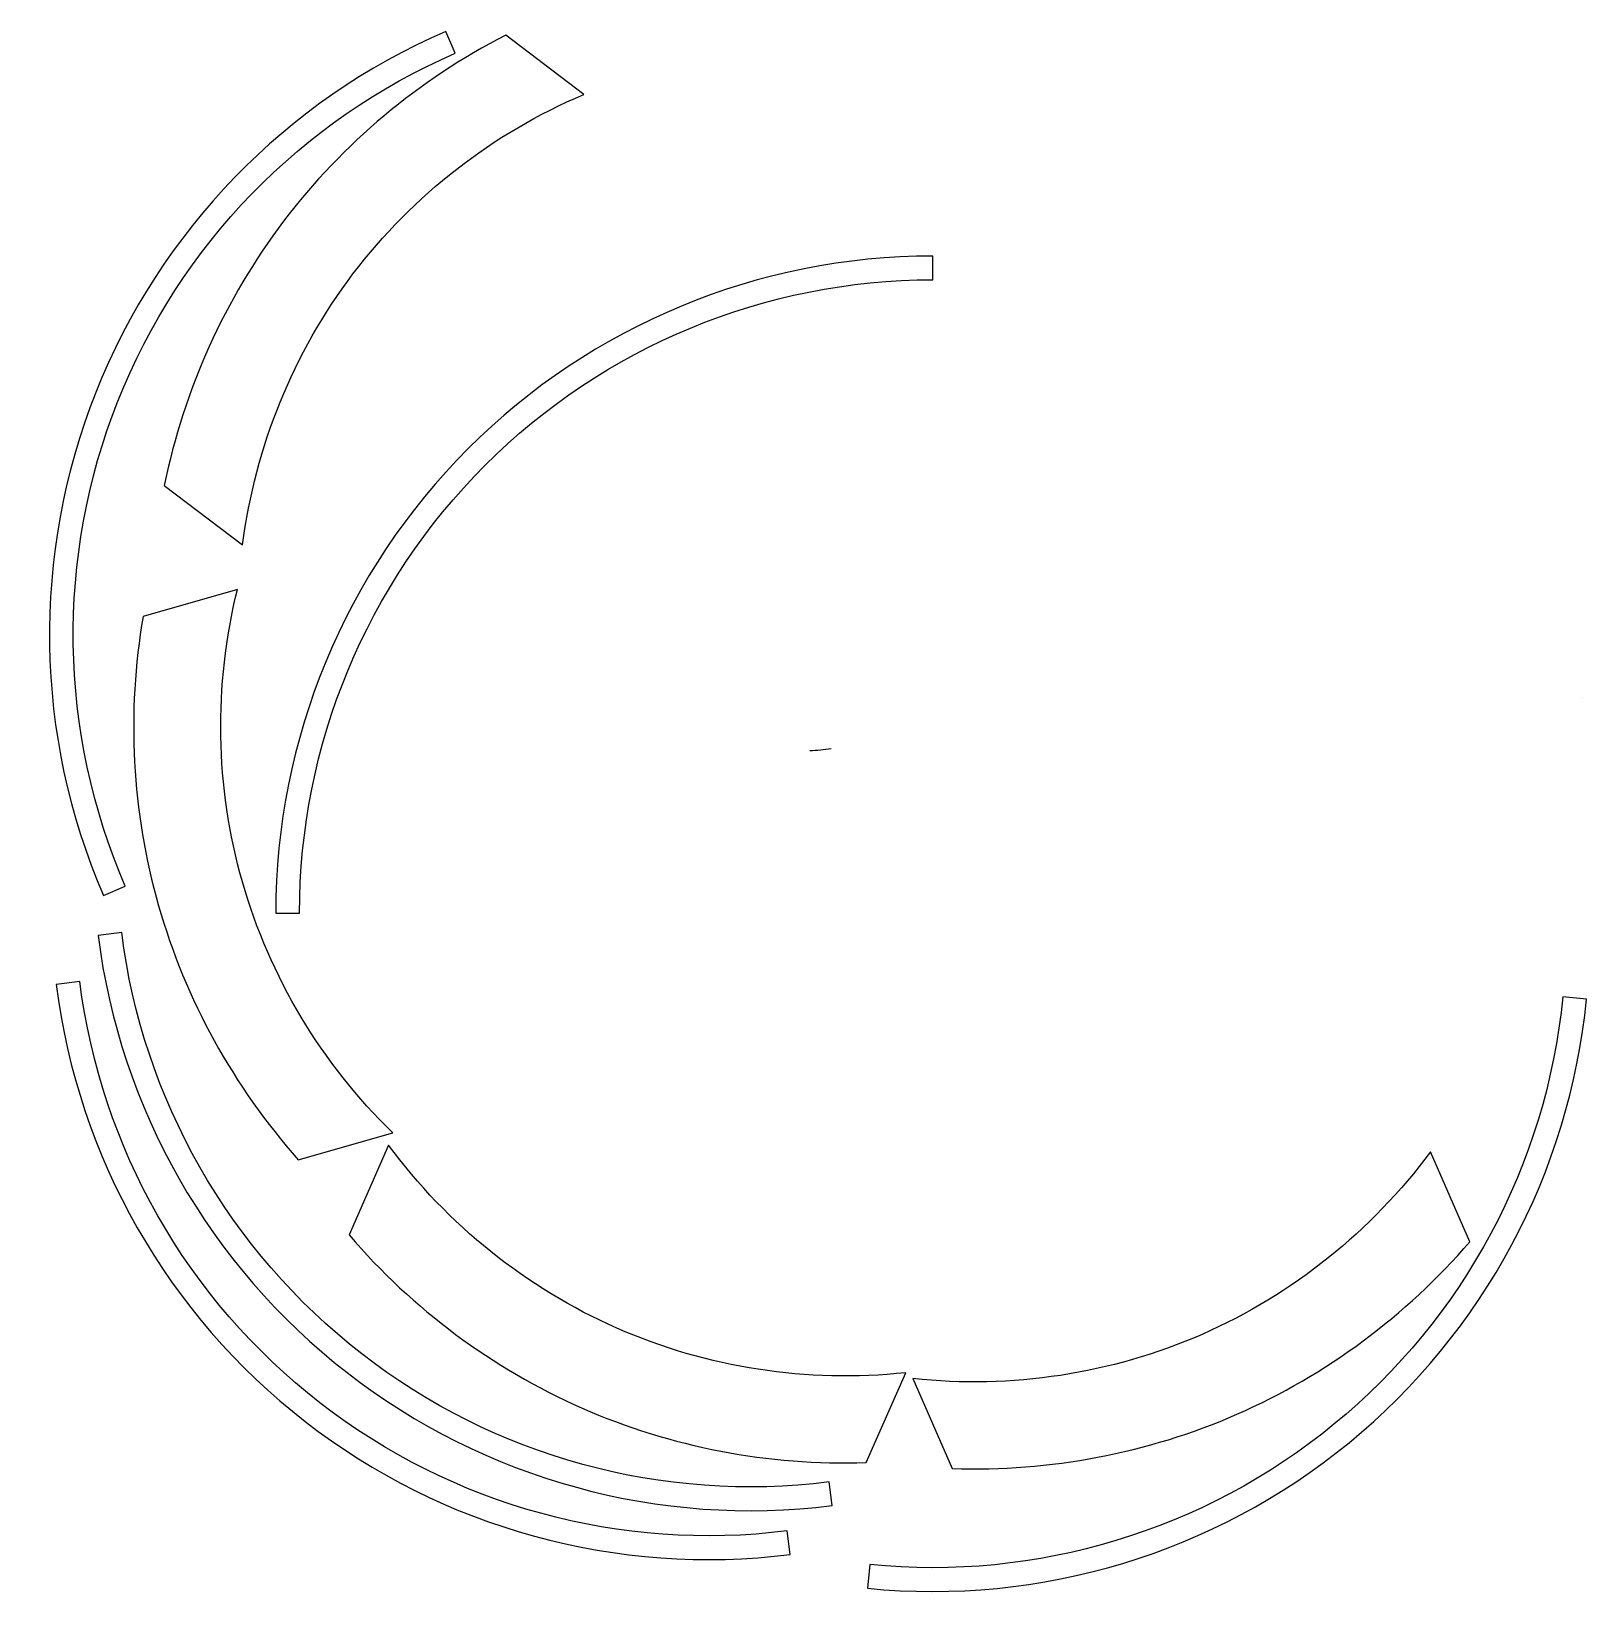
# Model space of a CAD drawing. Extents: x 8 to 499, y 1 to 498.
import ezdxf

# ---------------------------------------------------------------- set-up
doc = ezdxf.new("R2010")
doc.units = 0
doc.layers.add('tree', color=7, linetype='CONTINUOUS')

msp = doc.modelspace()

# ---------------------------------------------------------------- linework, layer by layer
at = {"layer": 'tree', "color": 7}
for p, q in [((138.887937, 497.696008), (138.887937, 497.696008)), ((141.863695, 490.811797), (138.887937, 497.696008)), ((182.418193, 477.843933), (157.765284, 496.549763)), ((141.863695, 490.811797), (141.863695, 490.811797)), ((141.863695, 490.811797), (141.863695, 490.811797)), ((292.490708, 419.387781), (292.490708, 426.887624)), ((292.491273, 426.887624), (292.491273, 426.887624)), ((292.490708, 419.387781), (292.490708, 419.387781)), ((292.490708, 419.387781), (292.490708, 419.387781)), ((50.099503, 354.548487), (74.78051, 335.821304)), ((50.099503, 354.548487), (50.099503, 354.548487)), ((73.150882, 321.747732), (43.39173, 313.258519)), ((497.27806, 287.644101), (497.27806, 287.644101)), ((30.881916, 225.226511), (30.882195, 225.225806)), ((30.882195, 225.225806), (37.766399, 228.201564)), ((37.766399, 228.201564), (37.766121, 228.202269)), ((85.240983, 219.637857), (85.240983, 219.63701)), ((85.240983, 219.637148), (92.740807, 219.63716)), ((92.740807, 219.63716), (92.740807, 219.637724)), ((36.655724, 213.531744), (29.214511, 212.596058)), ((36.655724, 213.531744), (36.655724, 213.531744)), ((36.655724, 213.531744), (36.655724, 213.531744)), ((29.214511, 212.596058), (29.214511, 212.596058)), ((23.439867, 198.113242), (15.998653, 197.177556)), ((15.998653, 197.177556), (15.998653, 197.177556)), ((23.439867, 198.113242), (23.439867, 198.113242)), ((23.439867, 198.113242), (23.439867, 198.113242)), ((491.172112, 193.232223), (491.172077, 193.231518)), ((498.635196, 192.490349), (491.172112, 193.232223)), ((498.635161, 192.489644), (498.635196, 192.490349)), ((92.33813, 141.909332), (122.131205, 150.40825)), ((120.833152, 146.513612), (108.350466, 118.196545)), ((461.831549, 116.052813), (449.408585, 144.434657)), ((92.33813, 141.909332), (92.33813, 141.909332)), ((461.831549, 116.052813), (461.831549, 116.052813)), ((271.438934, 46.374189), (283.935826, 74.72356)), ((286.198934, 72.888141), (298.60773, 44.538637)), ((271.438934, 46.374189), (271.438934, 46.374189)), ((259.779851, 40.28056), (259.779146, 40.280472)), ((260.716113, 32.839404), (259.779851, 40.28056)), ((260.715407, 32.839316), (260.716113, 32.839404)), ((246.563995, 24.86206), (246.563289, 24.861971)), ((247.500256, 17.420904), (246.563995, 24.86206)), ((247.499551, 17.420816), (247.500256, 17.420904)), ((272.642577, 14.220602), (271.900128, 6.757599)), ((272.642577, 14.220602), (272.642577, 14.220602)), ((272.642577, 14.220602), (272.642577, 14.220602)), ((271.900128, 6.757599), (271.900128, 6.757599))]:
    msp.add_line(p, q, dxfattribs=at)
for points in [[(138.887937, 497.696008), (88.433801, 475.886757), (48.709806, 434.927916), (28.454741, 383.830031)], [(157.765284, 496.549763), (130.33258, 482.44786), (106.393484, 462.400477), (87.694117, 437.869871)], [(35.426724, 381.06637), (54.948811, 430.315206), (93.235325, 469.791815), (141.863695, 490.811797)], [(109.60167, 421.247124), (128.538712, 446.124349), (153.63699, 465.632044), (182.418193, 477.843933)], [(87.694117, 437.869871), (69.117443, 413.240271), (56.273533, 384.774162), (50.099503, 354.548487)], [(292.491273, 426.887624), (237.525261, 426.887554), (184.810496, 405.052339), (145.943656, 366.185505)], [(74.78051, 335.821304), (78.758566, 366.840887), (90.760889, 396.285864), (109.60167, 421.247124)], [(151.246219, 360.882374), (188.706602, 398.342752), (239.51377, 419.387781), (292.490708, 419.387781)], [(28.454741, 383.830031), (8.199694, 332.732082), (9.072776, 275.680704), (30.881916, 225.226511)], [(37.766121, 228.202269), (16.746149, 276.830654), (15.90464, 331.817509), (35.426724, 381.06637)], [(145.943656, 366.185505), (107.076237, 327.318637), (85.241043, 274.603888), (85.240983, 219.637857)], [(92.740807, 219.637865), (92.740821, 272.614837), (113.785848, 323.421994), (151.246219, 360.882374)], [(74.708734, 229.535921), (66.17886, 259.614637), (65.641902, 291.398051), (73.150882, 321.747732)], [(43.39173, 313.258519), (38.203839, 282.852872), (39.868253, 251.672617), (48.26357, 221.992047)], [(253.724478, 270.907381), (255.952622, 271.063297), (258.186609, 271.236836), (260.438544, 271.616642)], [(253.724506, 270.906153), (254.838578, 270.984112), (255.953977, 271.066343), (257.066977, 271.170198)], [(122.131205, 150.40825), (99.709399, 172.209661), (83.363597, 199.483761), (74.708734, 229.535921)], [(48.26357, 221.992047), (56.811704, 192.350194), (71.869437, 164.990551), (92.33813, 141.909332)], [(112.33592, 80.695759), (70.492197, 113.186681), (43.269214, 160.96921), (36.655724, 213.531744)], [(29.214511, 212.596058), (36.076435, 158.059316), (64.321524, 108.482763), (107.736347, 74.771954)], [(15.998653, 197.177556), (22.860577, 142.640814), (51.105668, 93.064261), (94.520491, 59.353452)], [(99.120064, 65.277257), (57.27634, 97.768179), (30.053357, 145.550708), (23.439867, 198.113242)], [(491.172077, 193.231518), (485.931598, 140.514379), (459.963943, 92.038196), (418.981714, 58.467129)], [(423.733666, 52.665473), (466.255171, 87.496944), (493.197868, 137.793206), (498.635161, 192.489644)], [(192.765609, 88.797343), (164.176723, 101.45292), (139.383162, 121.346468), (120.833152, 146.513612)], [(449.408585, 144.434657), (430.815768, 119.288153), (405.983861, 99.427669), (377.366212, 86.815385)], [(108.350466, 118.196545), (128.426487, 94.779221), (153.476382, 76.138369), (181.67301, 63.633655)], [(388.393199, 61.622875), (416.618583, 74.074296), (441.70823, 92.669866), (461.831549, 116.052813)], [(283.935826, 74.72356), (252.838903, 71.403865), (221.413921, 76.254883), (192.765609, 88.797343)], [(377.366212, 86.815385), (348.705483, 74.323388), (317.282097, 69.522969), (286.198934, 72.888141)], [(259.779146, 40.280472), (207.216594, 33.667032), (154.179676, 48.204845), (112.33592, 80.695759)], [(107.736347, 74.771954), (151.151156, 41.061282), (206.179346, 25.977614), (260.715407, 32.839316)], [(246.563289, 24.861971), (194.000737, 18.248532), (140.963819, 32.786345), (99.120064, 65.277257)], [(181.67301, 63.633655), (209.937491, 51.271236), (240.605328, 45.374672), (271.438934, 46.374189)], [(298.60773, 44.538637), (329.434648, 43.481034), (360.108932, 49.317689), (388.393199, 61.622875)], [(94.520491, 59.353452), (137.9353, 25.642782), (192.96349, 10.559114), (247.499551, 17.420816)], [(418.981714, 58.467129), (377.999449, 24.896065), (325.359691, 8.980108), (272.642577, 14.220602)], [(271.900128, 6.757599), (326.596565, 1.320417), (381.21276, 17.833987), (423.733666, 52.665473)]]:
    msp.add_open_spline(points, degree=3, dxfattribs=at)

doc.saveas('drawing.dxf')
